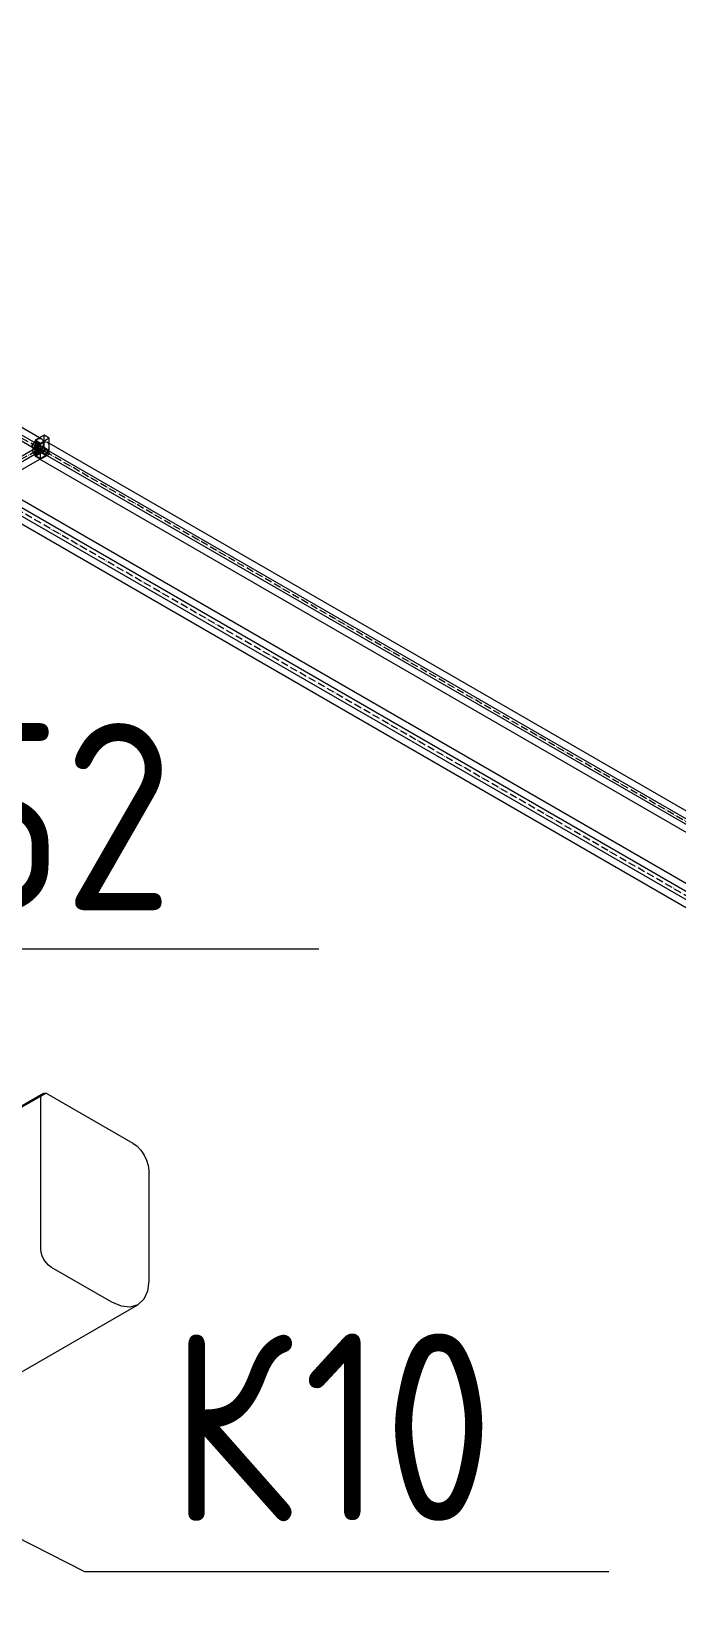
# Model space of a CAD drawing. Header units: millimetres. Extents: x -88595 to 880822, y -1054509 to -148035.
# Drawn here: x 429188 to 430050, y -355860 to -353769 of the extents above; entities that cross this region are included whole.
import ezdxf

# ---------------------------------------------------------------- set-up
doc = ezdxf.new("R2010")
doc.units = ezdxf.units.MM
doc.linetypes.add('$12$ADSK_Осевая', pattern=[14, 10, -2, 0, -2])
for name, color, linetype, lineweight in [('Изоляция', 7, 'Continuous', 18), ('Марки', 7, 'Continuous', 20), ('Оборудование', 7, 'Continuous', 18), ('Трубопровод', 7, 'Continuous', 18), ('Трубопроводы', 7, 'Continuous', 18)]:
    doc.layers.add(name, color=color, linetype=linetype, lineweight=lineweight)
doc.styles.add('$10$GOST Common', font='GOST_Common.ttf', dxfattribs={"width": 0.9, "height": 250})

# ---------------------------------------------------------------- blocks, each defined once
blk = doc.blocks.new('$0$ADSK_Настенный внутренний блок кондиционера1 - AS12BS4HRA-3264940-В_ОВ3_1')
at = {"layer": 'Оборудование'}
for p, q in [((-3579.8, -883.3), (-4184.3, -1232.4)), ((-3575.8, -882.8), (-4180.4, -1231.8)), ((-3582.9, -1091), (-3582.9, -890.2)), ((-3575.8, -882.8), (-3459.8, -949.7)), ((-3438.6, -986.4), (-3438.6, -1133.4)), ((-3488.1, -1162), (-3568.7, -1115.5)), ((-4057.7, -1514.5), (-3453.1, -1165.5)), ((-4064.4, -1298.8), (-4180.4, -1231.8)), ((-4187.4, -1239.3), (-4187.4, -1440)), ((-4043.2, -1482.5), (-4043.2, -1335.5)), ((-4173.3, -1464.5), (-4092.7, -1511))]:
    blk.add_line(p, q, dxfattribs=at)
for points in [[(-3582.9, -890.2, 0), (-3582.6, -887.4, 0), (-3581.6, -885.2, 0), (-3580.1, -883.6, 0), (-3578.1, -882.7, 0), (-3575.8, -882.8, 0)], [(-3459.8, -949.7, 0), (-3454.3, -953.7, 0), (-3449.2, -959.1, 0), (-3444.8, -965.5, 0), (-3441.5, -972.6, 0), (-3439.3, -979.7, 0), (-3438.6, -986.4, 0)], [(-3568.7, -1115.5, 0), (-3572.4, -1112.8, 0), (-3575.8, -1109.2, 0), (-3578.7, -1104.9, 0), (-3581, -1100.2, 0), (-3582.4, -1095.5, 0), (-3582.9, -1091, 0)], [(-3438.6, -1133.4, 0), (-3440.3, -1147.2, 0), (-3445.3, -1158.2, 0), (-3453.1, -1165.5, 0), (-3463.4, -1168.6, 0), (-3475.3, -1167.4, 0), (-3488.1, -1162, 0)], [(-4180.4, -1231.8, 0), (-4182.7, -1231.8, 0), (-4184.7, -1232.6, 0), (-4186.2, -1234.2, 0), (-4187.1, -1236.5, 0), (-4187.4, -1239.3, 0)], [(-4043.2, -1335.5, 0), (-4043.9, -1328.7, 0), (-4046, -1321.6, 0), (-4049.4, -1314.6, 0), (-4053.8, -1308.2, 0), (-4058.9, -1302.8, 0), (-4064.4, -1298.8, 0)], [(-4187.4, -1440, 0), (-4187, -1444.5, 0), (-4185.6, -1449.3, 0), (-4183.3, -1453.9, 0), (-4180.4, -1458.2, 0), (-4177, -1461.8, 0), (-4173.3, -1464.5, 0)], [(-4092.7, -1511, 0), (-4079.9, -1516.5, 0), (-4067.9, -1517.7, 0), (-4057.7, -1514.5, 0), (-4049.8, -1507.2, 0), (-4044.9, -1496.3, 0), (-4043.2, -1482.5, 0)]]:
    blk.add_polyline3d(points, dxfattribs=at)
blk = doc.blocks.new('$0$ADSK_МедьПайка_Тройник - Тройник медный-3197926-В_ОВ3_1')
at = {"layer": 'Трубопроводы', "color": 190, "true_color": 0x8000ff}
for p, q in [((-3593.6, -20.4), (-3590.2, -22.3)), ((-3589, -20.3), (-3593.2, -22.8)), ((-3587, -16.8), (-3590.4, -14.9)), ((-3586.7, -16.2), (-3590, -14.2)), ((-3586.2, -18.7), (-3589, -20.3)), ((-3586.1, -17.3), (-3587, -16.8)), ((-3585.8, -16.7), (-3586.7, -16.2)), ((-3578.7, -20.7), (-3585.8, -16.7)), ((-3577.8, -21.3), (-3578.7, -20.7)), ((-3593.9, -21), (-3590.6, -23)), ((-3589.3, -21.4), (-3592.9, -23.4)), ((-3590.6, -23), (-3589.7, -23.5)), ((-3590.2, -22.3), (-3589.3, -22.8)), ((-3589.7, -23.5), (-3582.6, -27.6)), ((-3589.7, -28.9), (-3586.1, -26.9)), ((-3589.3, -29.6), (-3585.1, -27.2)), ((-3585.1, -27.2), (-3582.2, -25.5)), ((-3582.6, -27.6), (-3581.7, -28.1)), ((-3582.3, -26.9), (-3581.4, -27.4)), ((-3581.7, -28.1), (-3578.4, -30)), ((-3581.4, -27.4), (-3578, -29.4)), ((-3578.2, -21.9), (-3579.1, -21.4)), ((-3574.8, -23.9), (-3578.2, -21.9)), ((-3574.5, -23.2), (-3577.8, -21.3))]:
    blk.add_line(p, q, dxfattribs=at)
for points in [[(-3594.8, -19.2, 0), (-3594.7, -18.3, 0), (-3594.4, -17.4, 0), (-3593.9, -16.5, 0), (-3593.4, -15.6, 0), (-3592.7, -14.9, 0), (-3592, -14.4, 0), (-3591.3, -14.1, 0), (-3590.6, -14, 0), (-3590, -14.2, 0), (-3589.6, -14.6, 0), (-3589.3, -15.2, 0), (-3589.2, -16, 0)], [(-3589.2, -16, 0), (-3589.3, -16.9, 0), (-3589.6, -17.8, 0), (-3590, -18.8, 0), (-3590.6, -19.6, 0), (-3591.3, -20.3, 0), (-3592, -20.8, 0), (-3592.7, -21.1, 0), (-3593.4, -21.2, 0), (-3593.9, -21, 0), (-3594.4, -20.6, 0), (-3594.7, -20, 0), (-3594.8, -19.2, 0)], [(-3589.7, -16.3, 0), (-3589.8, -15.7, 0), (-3590, -15.2, 0), (-3590.4, -14.9, 0), (-3590.9, -14.7, 0), (-3591.4, -14.8, 0), (-3592, -15, 0), (-3592.6, -15.5, 0), (-3593.1, -16, 0), (-3593.6, -16.7, 0), (-3593.9, -17.5, 0), (-3594.1, -18.2, 0), (-3594.2, -18.9, 0)], [(-3594.2, -18.9, 0), (-3594.1, -19.5, 0), (-3593.9, -20, 0), (-3593.6, -20.4, 0), (-3593.1, -20.5, 0), (-3592.6, -20.5, 0), (-3592, -20.2, 0), (-3591.4, -19.8, 0), (-3590.9, -19.2, 0), (-3590.4, -18.5, 0), (-3590, -17.8, 0), (-3589.8, -17, 0), (-3589.7, -16.3, 0)], [(-3590.5, -21.7, 0), (-3590.4, -20.8, 0), (-3590.1, -19.9, 0), (-3589.7, -18.9, 0), (-3589.1, -18.1, 0), (-3588.5, -17.4, 0), (-3587.7, -16.9, 0), (-3587, -16.6, 0), (-3586.3, -16.5, 0), (-3585.8, -16.7, 0), (-3585.3, -17.1, 0), (-3585, -17.7, 0), (-3585, -18.5, 0)], [(-3585, -18.5, 0), (-3585, -17.7, 0), (-3585.3, -17.1, 0), (-3585.8, -16.7, 0), (-3586.3, -16.5, 0), (-3587, -16.6, 0), (-3587.7, -16.9, 0), (-3588.5, -17.4, 0), (-3589.1, -18.1, 0), (-3589.7, -18.9, 0), (-3590.1, -19.9, 0), (-3590.4, -20.8, 0), (-3590.5, -21.7, 0)], [(-3585, -18.5, 0), (-3585, -19.4, 0), (-3585.3, -20.3, 0), (-3585.8, -21.2, 0), (-3586.3, -22.1, 0), (-3587, -22.8, 0), (-3587.7, -23.3, 0), (-3588.5, -23.6, 0), (-3589.1, -23.7, 0), (-3589.7, -23.5, 0), (-3590.1, -23.1, 0), (-3590.4, -22.5, 0), (-3590.5, -21.7, 0)], [(-3590.5, -21.7, 0), (-3590.4, -22.5, 0), (-3590.1, -23.1, 0), (-3589.7, -23.5, 0), (-3589.1, -23.7, 0), (-3588.5, -23.6, 0), (-3587.7, -23.3, 0), (-3587, -22.8, 0), (-3586.3, -22.1, 0), (-3585.8, -21.2, 0), (-3585.3, -20.3, 0), (-3585, -19.4, 0), (-3585, -18.5, 0)], [(-3590, -21.4, 0), (-3589.9, -20.7, 0), (-3589.7, -19.9, 0), (-3589.3, -19.2, 0), (-3588.9, -18.5, 0), (-3588.3, -17.9, 0), (-3587.7, -17.5, 0), (-3587.2, -17.2, 0), (-3586.6, -17.2, 0), (-3586.1, -17.3, 0), (-3585.8, -17.7, 0), (-3585.6, -18.2, 0), (-3585.5, -18.8, 0)], [(-3585.5, -18.8, 0), (-3585.6, -19.5, 0), (-3585.8, -20.2, 0), (-3586.1, -21, 0), (-3586.6, -21.7, 0), (-3587.2, -22.2, 0), (-3587.7, -22.7, 0), (-3588.3, -22.9, 0), (-3588.9, -23, 0), (-3589.3, -22.8, 0), (-3589.7, -22.5, 0), (-3589.9, -22, 0), (-3590, -21.4, 0)], [(-3589.8, -22.1, 0), (-3589.7, -21.4, 0), (-3589.4, -20.8, 0), (-3589, -20.3, 0), (-3588.4, -20.2, 0), (-3587.7, -20.2, 0), (-3587, -20.5, 0), (-3586.3, -21.1, 0), (-3585.6, -21.8, 0), (-3585.1, -22.6, 0), (-3584.6, -23.5, 0), (-3584.3, -24.5, 0), (-3584.2, -25.4, 0)], [(-3584.2, -25.4, 0), (-3584.3, -24.5, 0), (-3584.6, -23.5, 0), (-3585.1, -22.6, 0), (-3585.6, -21.8, 0), (-3586.3, -21.1, 0), (-3587, -20.5, 0), (-3587.7, -20.2, 0), (-3588.4, -20.2, 0), (-3589, -20.3, 0), (-3589.4, -20.8, 0), (-3589.7, -21.4, 0), (-3589.8, -22.1, 0)], [(-3587, -20.5, 0), (-3586.9, -19.7, 0), (-3586.6, -19.1, 0), (-3586.2, -18.7, 0), (-3585.6, -18.5, 0), (-3584.9, -18.6, 0), (-3584.2, -18.9, 0), (-3583.5, -19.4, 0), (-3582.8, -20.1, 0), (-3582.2, -21, 0), (-3581.8, -21.9, 0), (-3581.5, -22.8, 0), (-3581.4, -23.7, 0)], [(-3581.4, -23.7, 0), (-3581.5, -24.5, 0), (-3581.8, -25.1, 0), (-3582.2, -25.5, 0), (-3582.8, -25.7, 0), (-3583.5, -25.6, 0), (-3584.2, -25.3, 0), (-3584.9, -24.8, 0), (-3585.6, -24.1, 0), (-3586.2, -23.3, 0), (-3586.6, -22.3, 0), (-3586.9, -21.4, 0), (-3587, -20.5, 0)], [(-3577.9, -22.5, 0), (-3578, -21.8, 0), (-3578.3, -21.2, 0), (-3578.7, -20.7, 0), (-3579.3, -20.6, 0), (-3579.9, -20.6, 0), (-3580.7, -20.9, 0), (-3581.4, -21.5, 0), (-3582.1, -22.2, 0), (-3582.6, -23, 0), (-3583.1, -23.9, 0), (-3583.4, -24.9, 0), (-3583.4, -25.8, 0)], [(-3583.4, -25.8, 0), (-3583.4, -24.9, 0), (-3583.1, -23.9, 0), (-3582.6, -23, 0), (-3582.1, -22.2, 0), (-3581.4, -21.5, 0), (-3580.7, -20.9, 0), (-3579.9, -20.6, 0), (-3579.3, -20.6, 0), (-3578.7, -20.7, 0), (-3578.3, -21.2, 0), (-3578, -21.8, 0), (-3577.9, -22.5, 0)], [(-3588.5, -27.8, 0), (-3588.6, -26.9, 0), (-3588.9, -26, 0), (-3589.3, -25.1, 0), (-3589.9, -24.2, 0), (-3590.6, -23.5, 0), (-3591.3, -23, 0), (-3592, -22.7, 0), (-3592.7, -22.6, 0), (-3593.2, -22.8, 0), (-3593.7, -23.2, 0), (-3594, -23.8, 0), (-3594.1, -24.6, 0)], [(-3594.1, -24.6, 0), (-3594, -25.5, 0), (-3593.7, -26.4, 0), (-3593.2, -27.3, 0), (-3592.7, -28.2, 0), (-3592, -28.9, 0), (-3591.3, -29.4, 0), (-3590.6, -29.7, 0), (-3589.9, -29.8, 0), (-3589.3, -29.6, 0), (-3588.9, -29.2, 0), (-3588.6, -28.6, 0), (-3588.5, -27.8, 0)], [(-3593.5, -24.9, 0), (-3593.4, -24.3, 0), (-3593.2, -23.8, 0), (-3592.9, -23.4, 0), (-3592.4, -23.3, 0), (-3591.9, -23.4, 0), (-3591.3, -23.6, 0), (-3590.7, -24, 0), (-3590.1, -24.6, 0), (-3589.7, -25.3, 0), (-3589.3, -26, 0), (-3589.1, -26.8, 0), (-3589, -27.5, 0)], [(-3589, -27.5, 0), (-3589.1, -28.1, 0), (-3589.3, -28.6, 0), (-3589.7, -28.9, 0), (-3590.1, -29.1, 0), (-3590.7, -29, 0), (-3591.3, -28.8, 0), (-3591.9, -28.4, 0), (-3592.4, -27.8, 0), (-3592.9, -27.1, 0), (-3593.2, -26.4, 0), (-3593.4, -25.6, 0), (-3593.5, -24.9, 0)], [(-3585.5, -25.5, 0), (-3585.6, -24.7, 0), (-3585.8, -24, 0), (-3586.1, -23.2, 0), (-3586.6, -22.6, 0), (-3587.2, -22, 0), (-3587.7, -21.6, 0), (-3588.3, -21.3, 0), (-3588.9, -21.3, 0), (-3589.3, -21.4, 0), (-3589.7, -21.7, 0), (-3589.9, -22.2, 0), (-3590, -22.9, 0)], [(-3590, -22.9, 0), (-3589.9, -23.6, 0), (-3589.7, -24.3, 0), (-3589.3, -25.1, 0), (-3588.9, -25.8, 0), (-3588.3, -26.3, 0), (-3587.7, -26.7, 0), (-3587.2, -27, 0), (-3586.6, -27, 0), (-3586.1, -26.9, 0), (-3585.8, -26.6, 0), (-3585.6, -26.1, 0), (-3585.5, -25.5, 0)], [(-3584.2, -25.4, 0), (-3584.3, -26.1, 0), (-3584.6, -26.7, 0), (-3585.1, -27.2, 0), (-3585.6, -27.3, 0), (-3586.3, -27.3, 0), (-3587, -27, 0), (-3587.7, -26.4, 0), (-3588.4, -25.7, 0), (-3589, -24.9, 0), (-3589.4, -24, 0), (-3589.7, -23, 0), (-3589.8, -22.1, 0)], [(-3589.8, -22.1, 0), (-3589.7, -23, 0), (-3589.4, -24, 0), (-3589, -24.9, 0), (-3588.4, -25.7, 0), (-3587.7, -26.4, 0), (-3587, -27, 0), (-3586.3, -27.3, 0), (-3585.6, -27.3, 0), (-3585.1, -27.2, 0), (-3584.6, -26.7, 0), (-3584.3, -26.1, 0), (-3584.2, -25.4, 0)], [(-3583.4, -25.8, 0), (-3583.4, -26.5, 0), (-3583.1, -27.2, 0), (-3582.6, -27.6, 0), (-3582.1, -27.7, 0), (-3581.4, -27.7, 0), (-3580.7, -27.4, 0), (-3579.9, -26.8, 0), (-3579.3, -26.1, 0), (-3578.7, -25.3, 0), (-3578.3, -24.4, 0), (-3578, -23.4, 0), (-3577.9, -22.5, 0)], [(-3577.9, -22.5, 0), (-3578, -23.4, 0), (-3578.3, -24.4, 0), (-3578.7, -25.3, 0), (-3579.3, -26.1, 0), (-3579.9, -26.8, 0), (-3580.7, -27.4, 0), (-3581.4, -27.7, 0), (-3582.1, -27.7, 0), (-3582.6, -27.6, 0), (-3583.1, -27.2, 0), (-3583.4, -26.5, 0), (-3583.4, -25.8, 0)], [(-3578.4, -22.9, 0), (-3578.5, -22.2, 0), (-3578.7, -21.7, 0), (-3579.1, -21.4, 0), (-3579.5, -21.3, 0), (-3580.1, -21.3, 0), (-3580.7, -21.6, 0), (-3581.2, -22, 0), (-3581.8, -22.6, 0), (-3582.3, -23.2, 0), (-3582.6, -24, 0), (-3582.8, -24.7, 0), (-3582.9, -25.5, 0)], [(-3582.9, -25.5, 0), (-3582.8, -26.1, 0), (-3582.6, -26.6, 0), (-3582.3, -26.9, 0), (-3581.8, -27, 0), (-3581.2, -27, 0), (-3580.7, -26.7, 0), (-3580.1, -26.3, 0), (-3579.5, -25.8, 0), (-3579.1, -25.1, 0), (-3578.7, -24.3, 0), (-3578.5, -23.6, 0), (-3578.4, -22.9, 0)], [(-3573.6, -25, 0), (-3573.7, -24.2, 0), (-3574, -23.6, 0), (-3574.5, -23.2, 0), (-3575, -23, 0), (-3575.7, -23.1, 0), (-3576.4, -23.4, 0), (-3577.1, -23.9, 0), (-3577.8, -24.6, 0), (-3578.4, -25.5, 0), (-3578.8, -26.4, 0), (-3579.1, -27.3, 0), (-3579.2, -28.2, 0)], [(-3579.2, -28.2, 0), (-3579.1, -29, 0), (-3578.8, -29.6, 0), (-3578.4, -30, 0), (-3577.8, -30.2, 0), (-3577.1, -30.1, 0), (-3576.4, -29.8, 0), (-3575.7, -29.3, 0), (-3575, -28.6, 0), (-3574.5, -27.7, 0), (-3574, -26.8, 0), (-3573.7, -25.9, 0), (-3573.6, -25, 0)], [(-3578.7, -27.9, 0), (-3578.6, -27.2, 0), (-3578.4, -26.4, 0), (-3578, -25.7, 0), (-3577.5, -25, 0), (-3577, -24.4, 0), (-3576.4, -24, 0), (-3575.8, -23.8, 0), (-3575.3, -23.7, 0), (-3574.8, -23.9, 0), (-3574.5, -24.2, 0), (-3574.3, -24.7, 0), (-3574.2, -25.3, 0)], [(-3574.2, -25.3, 0), (-3574.3, -26, 0), (-3574.5, -26.8, 0), (-3574.8, -27.5, 0), (-3575.3, -28.2, 0), (-3575.8, -28.8, 0), (-3576.4, -29.2, 0), (-3577, -29.4, 0), (-3577.5, -29.5, 0), (-3578, -29.4, 0), (-3578.4, -29, 0), (-3578.6, -28.5, 0), (-3578.7, -27.9, 0)]]:
    blk.add_polyline3d(points, dxfattribs=at)
blk = doc.blocks.new('$0$ADSK_M_Оборудование1 - ADSK_Марка_15-3198495-В_ОВ3_1')
at = {"layer": 'Марки'}
blk.add_line((-17433.4, 7349), (-16733.4, 7349), dxfattribs=at)
blk = doc.blocks.new('$0$ADSK_M_Трубы - Диаметр_10-3265709-В_ОВ3_1')
at = {"layer": 'Марки'}
blk.add_line((-18838.4, 4128.3), (-17838.4, 4128.3), dxfattribs=at)

msp = doc.modelspace()

# ---------------------------------------------------------------- linework, layer by layer
at = {"layer": 'Изоляция', "color": 190, "true_color": 0x8000ff}
for p, q in [((429202.3, -354313.3), (428259.1, -353768.8)), ((429205.4, -354308), (429193.4, -354314.9)), ((429200.5, -354319), (429193.4, -354314.9)), ((429193.4, -354314.9), (429193.4, -354336.1)), ((429212.4, -354312.1), (429200.5, -354319)), ((429200.5, -354340.1), (429200.5, -354319)), ((429212.4, -354312.1), (429205.4, -354308)), ((429205.4, -354329.1), (429205.4, -354308)), ((434192, -357194.1), (429209.4, -354317.4)), ((429212.4, -354333.2), (429212.4, -354312.1)), ((428191, -354922.4), (429199.7, -354340)), ((429193.4, -354336.1), (429205.4, -354329.1)), ((429193.4, -354336.1), (429200.5, -354340.1)), ((429199.7, -354340), (434179.8, -357215.2)), ((429200.5, -354340.1), (429212.4, -354333.2)), ((429205.4, -354329.1), (429212.4, -354333.2))]:
    msp.add_line(p, q, dxfattribs=at)
at = {"layer": 'Изоляция', "color": 134, "true_color": 0x00a6a6}
for p, q in [((434080.5, -357226.7), (429152.9, -354381.7)), ((429139.2, -354405.6), (434066.7, -357250.5))]:
    msp.add_line(p, q, dxfattribs=at)
at = {"layer": 'Изоляция', "color": 190, "true_color": 0x8000ff}
for points in [[(429196.2, -354313.9, 0), (429194.4, -354315.2, 0), (429192.7, -354316.8, 0)], [(429194.1, -354316.5, 0), (429195.5, -354316.9, 0), (429196.9, -354317.6, 0)], [(429204.8, -354318.9, 0), (429204.5, -354316.5, 0), (429203.7, -354314.6, 0), (429202.3, -354313.3, 0), (429200.5, -354312.8, 0), (429198.4, -354313, 0), (429196.2, -354313.9, 0)], [(429196.2, -354333.8, 0), (429198.4, -354332.2, 0), (429200.5, -354330, 0), (429202.3, -354327.4, 0), (429203.7, -354324.5, 0), (429204.5, -354321.6, 0), (429204.8, -354318.9, 0)], [(429196.9, -354317.6, 0), (429198.4, -354318.6, 0), (429199.7, -354319.8, 0)], [(429199.7, -354320.9, 0), (429201.5, -354319.3, 0), (429203.3, -354318, 0)], [(429203.3, -354318, 0), (429205.5, -354317.1, 0), (429207.6, -354316.8, 0), (429209.4, -354317.4, 0), (429210.7, -354318.7, 0), (429211.6, -354320.6, 0), (429211.9, -354323, 0)], [(429211.9, -354323, 0), (429211.6, -354325.7, 0), (429210.7, -354328.6, 0), (429209.4, -354331.5, 0), (429207.6, -354334.1, 0), (429205.5, -354336.3, 0), (429203.3, -354337.9, 0)], [(429192.7, -354335, 0), (429194.4, -354334.6, 0), (429196.2, -354333.8, 0)], [(429196.9, -354337.5, 0), (429195.5, -354336.5, 0), (429194.1, -354335.3, 0)], [(429199.7, -354338.6, 0), (429198.4, -354338.2, 0), (429196.9, -354337.5, 0)], [(429203.3, -354337.9, 0), (429201.5, -354338.7, 0), (429199.7, -354339, 0)]]:
    msp.add_polyline3d(points, dxfattribs=at)
at = {"layer": 'Марки'}
msp.add_line((428920.4, -355653.1), (429259.4, -355825.6), dxfattribs=at)
at = {"layer": 'Трубопровод', "color": 190, "true_color": 0x8000ff}
for p, q in [((428251.4, -353782), (429194.6, -354326.6)), ((429197.8, -354321.1), (428254.6, -353776.6)), ((429195.3, -354324.8), (428183.3, -354909.1)), ((434187.5, -357201.9), (429204.9, -354325.2)), ((428186.5, -354914.6), (429198.5, -354330.3)), ((429201.7, -354330.7), (434184.3, -357207.4))]:
    msp.add_line(p, q, dxfattribs=at)
at = {"layer": 'Трубопровод', "color": 190, "linetype": '$12$ADSK_Осевая', "true_color": 0x8000ff}
for p, q in [((429196.2, -354323.9), (428253, -353779.3)), ((429196.2, -354323.9), (428253, -353779.3)), ((428184.9, -354911.8), (429196.9, -354327.5)), ((428184.9, -354911.8), (429196.9, -354327.5)), ((434185.9, -357204.7), (429203.3, -354327.9)), ((434185.9, -357204.7), (429203.3, -354327.9))]:
    msp.add_line(p, q, dxfattribs=at)
at = {"layer": 'Трубопровод', "color": 134, "true_color": 0x00a6a6}
for p, q in [((434076, -357234.5), (429148.4, -354389.5)), ((429143.7, -354397.8), (434071.2, -357242.7))]:
    msp.add_line(p, q, dxfattribs=at)
at = {"layer": 'Трубопровод', "color": 134, "linetype": '$12$ADSK_Осевая', "true_color": 0x00a6a6}
msp.add_line((434073.6, -357238.6), (429146, -354393.7), dxfattribs=at)
msp.add_line((434073.6, -357238.6), (429146, -354393.7), dxfattribs=at)
at = {"layer": 'Трубопровод', "color": 190, "true_color": 0x8000ff}
for points in [[(429196.2, -354321.3, 0), (429195.6, -354321.7, 0), (429195.1, -354322.3, 0), (429194.6, -354322.9, 0), (429194.3, -354323.7, 0), (429194, -354324.4, 0), (429194, -354325.2, 0)], [(429194, -354325.2, 0), (429194, -354325.8, 0), (429194.3, -354326.3, 0), (429194.6, -354326.6, 0), (429195.1, -354326.8, 0), (429195.6, -354326.7, 0), (429196.2, -354326.5, 0)], [(429194.7, -354326.2, 0), (429194.8, -354325.6, 0), (429195, -354325.1, 0), (429195.3, -354324.8, 0), (429195.8, -354324.6, 0), (429196.3, -354324.7, 0), (429196.9, -354324.9, 0)], [(429196.9, -354330.1, 0), (429196.3, -354329.7, 0), (429195.8, -354329.1, 0), (429195.3, -354328.5, 0), (429195, -354327.7, 0), (429194.8, -354327, 0), (429194.7, -354326.2, 0)], [(429198.5, -354322.6, 0), (429198.4, -354321.9, 0), (429198.2, -354321.4, 0), (429197.8, -354321.1, 0), (429197.3, -354321, 0), (429196.8, -354321, 0), (429196.2, -354321.3, 0)], [(429196.2, -354326.5, 0), (429196.8, -354326, 0), (429197.3, -354325.5, 0), (429197.8, -354324.8, 0), (429198.2, -354324, 0), (429198.4, -354323.3, 0), (429198.5, -354322.6, 0)], [(429196.9, -354324.9, 0), (429197.5, -354325.4, 0), (429198, -354325.9, 0), (429198.5, -354326.6, 0), (429198.9, -354327.4, 0), (429199.1, -354328.1, 0), (429199.2, -354328.8, 0)], [(429201, -354329.2, 0), (429201.1, -354328.5, 0), (429201.3, -354327.8, 0), (429201.7, -354327, 0), (429202.2, -354326.3, 0), (429202.7, -354325.8, 0), (429203.3, -354325.4, 0)], [(429203.3, -354325.4, 0), (429203.9, -354325.1, 0), (429204.4, -354325, 0), (429204.9, -354325.2, 0), (429205.2, -354325.5, 0), (429205.5, -354326, 0), (429205.5, -354326.6, 0)], [(429205.5, -354326.6, 0), (429205.5, -354327.4, 0), (429205.2, -354328.1, 0), (429204.9, -354328.9, 0), (429204.4, -354329.5, 0), (429203.9, -354330.1, 0), (429203.3, -354330.5, 0)], [(429199.2, -354328.8, 0), (429199.1, -354329.5, 0), (429198.9, -354330, 0), (429198.5, -354330.3, 0), (429198, -354330.4, 0), (429197.5, -354330.4, 0), (429196.9, -354330.1, 0)], [(429203.3, -354330.5, 0), (429202.7, -354330.8, 0), (429202.2, -354330.8, 0), (429201.7, -354330.7, 0), (429201.3, -354330.4, 0), (429201.1, -354329.9, 0), (429201, -354329.2, 0)]]:
    msp.add_polyline3d(points, dxfattribs=at)
at = {"layer": 'Трубопроводы', "color": 190, "linetype": '$12$ADSK_Осевая', "true_color": 0x8000ff}
for p, q in [((429196.2, -354323.9), (429203.3, -354327.9)), ((429196.9, -354327.5), (429199.7, -354325.9))]:
    msp.add_line(p, q, dxfattribs=at)

# ---------------------------------------------------------------- block references
at = {"layer": 'Марки'}
for name, p in [('$0$ADSK_M_Трубы - Диаметр_10-3265709-В_ОВ3_1', (447410.7, -359122.4)), ('$0$ADSK_M_Оборудование1 - ADSK_Марка_15-3198495-В_ОВ3_1', (446692.8, -363174.5))]:
    msp.add_blockref(name, p, dxfattribs=at)
at = {"layer": 'Оборудование'}
msp.add_blockref('$0$ADSK_Настенный внутренний блок кондиционера1 - AS12BS4HRA-3264940-В_ОВ3_1', (432783.9, -354303.8), dxfattribs=at)
at = {"layer": 'Трубопроводы', "color": 190, "true_color": 0x8000ff}
msp.add_blockref('$0$ADSK_МедьПайка_Тройник - Тройник медный-3197926-В_ОВ3_1', (432783.9, -354303.8), dxfattribs=at)

# ---------------------------------------------------------------- texts
at = {"layer": 'Марки', "lineweight": 9, "char_height": 250, "attachment_point": 1, "style": '$10$GOST Common'}
for s, insert, width in [('9.52', (428853.9, -354692.5), 663.797), ('\\fGOST Common|b0|i0|c204|p34|;\\W.9;К', (429372.8, -355507.7), 216.456), ('10', (429551.4, -355507.7), 331.899)]:
    msp.add_mtext(s, dxfattribs=dict(at, insert=insert, width=width))

doc.saveas('drawing.dxf')
